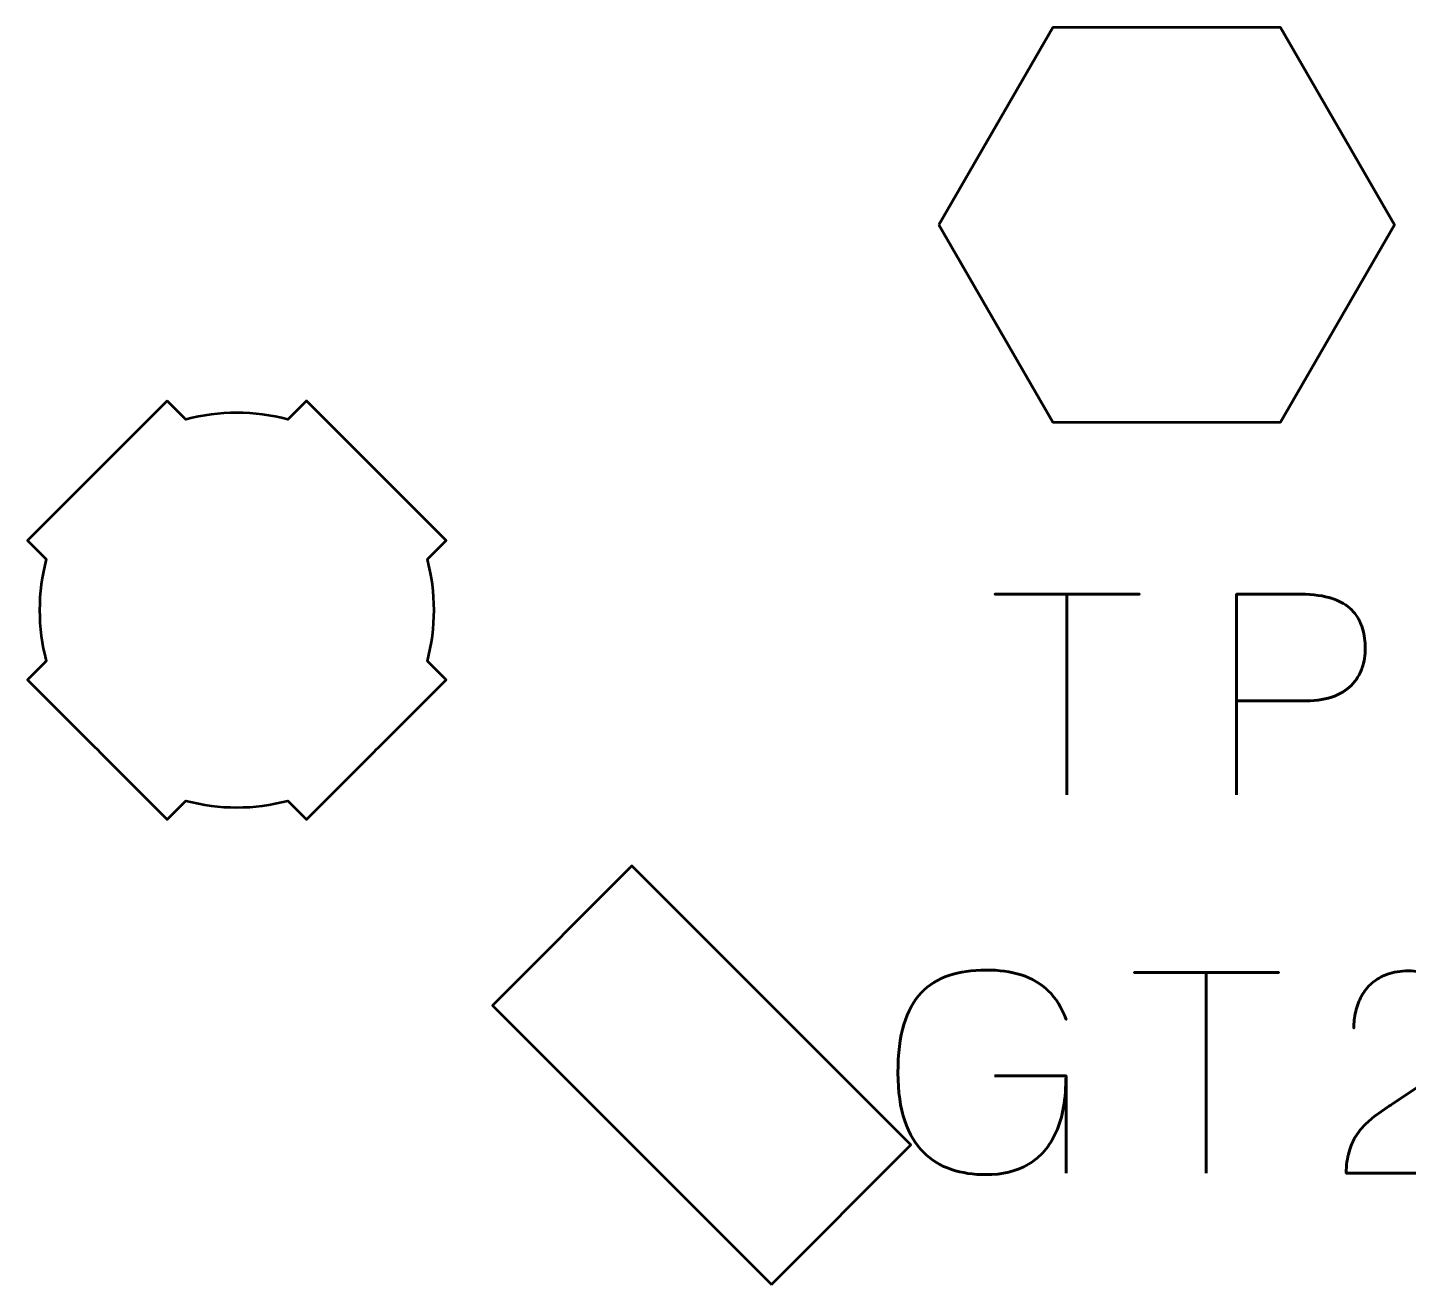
# Model space of a CAD drawing. Header units: centimetres. Extents: x -13.53 to -7.47, y -17.88 to -11.82.
# Drawn here: x -12.232 to -10.132, y -14.461 to -12.55 of the extents above; entities that cross this region are included whole.
import ezdxf

# ---------------------------------------------------------------- set-up
doc = ezdxf.new("R2010")
doc.units = ezdxf.units.CM
doc.header["$MEASUREMENT"] = 0
doc.layers.add('Layer 1', color=7, linetype='Continuous')

msp = doc.modelspace()

# ---------------------------------------------------------------- linework, layer by layer
at = {"layer": 'Layer 1', "lineweight": 53}
for points, knots in [([(-10.8464, -12.84997), (-10.8464, -12.84997), (-10.75979, -12.69997), (-10.75979, -12.69997), (-10.75979, -12.69997), (-10.75979, -12.69997), (-10.67319, -12.54997), (-10.67319, -12.54997), (-10.67319, -12.54997), (-10.67319, -12.54997), (-10.49999, -12.54997), (-10.49999, -12.54997), (-10.49999, -12.54997), (-10.49999, -12.54997), (-10.32679, -12.54997), (-10.32679, -12.54997), (-10.32679, -12.54997), (-10.32679, -12.54997), (-10.24019, -12.69997), (-10.24019, -12.69997), (-10.24019, -12.69997), (-10.24019, -12.69997), (-10.15358, -12.84997), (-10.15358, -12.84997), (-10.15358, -12.84997), (-10.15358, -12.84997), (-10.24019, -12.99997), (-10.24019, -12.99997), (-10.24019, -12.99997), (-10.24019, -12.99997), (-10.32679, -13.14997), (-10.32679, -13.14997), (-10.32679, -13.14997), (-10.32679, -13.14997), (-10.49999, -13.14997), (-10.49999, -13.14997), (-10.49999, -13.14997), (-10.49999, -13.14997), (-10.67319, -13.14997), (-10.67319, -13.14997), (-10.67319, -13.14997), (-10.67319, -13.14997), (-10.75979, -12.99997), (-10.75979, -12.99997), (-10.75979, -12.99997), (-10.75979, -12.99997), (-10.8464, -12.84997), (-10.8464, -12.84997)], [0, 0, 0, 0, 0.0833333333333333, 0.0833333333333333, 0.0833333333333333, 0.0833333333333333, 0.1666666666666667, 0.1666666666666667, 0.1666666666666667, 0.1666666666666667, 0.25, 0.25, 0.25, 0.25, 0.3333333333333333, 0.3333333333333333, 0.3333333333333333, 0.3333333333333333, 0.4166666666666666, 0.4166666666666666, 0.4166666666666666, 0.4166666666666666, 0.4999999999999999, 0.4999999999999999, 0.4999999999999999, 0.4999999999999999, 0.5833333333333333, 0.5833333333333333, 0.5833333333333333, 0.5833333333333333, 0.6666666666666666, 0.6666666666666666, 0.6666666666666666, 0.6666666666666666, 0.75, 0.75, 0.75, 0.75, 0.8333333333333334, 0.8333333333333334, 0.8333333333333334, 0.8333333333333334, 0.9166666666666667, 0.9166666666666667, 0.9166666666666667, 0.9166666666666667, 1, 1, 1, 1]), ([(-12.0203, -13.11757), (-12.0203, -13.11757), (-11.99187, -13.14599), (-11.99187, -13.14599), (-11.99187, -13.14599), (-11.94107, -13.13242), (-11.88741, -13.13244), (-11.83661, -13.14601), (-11.83661, -13.14601), (-11.83661, -13.14601), (-11.80817, -13.11757), (-11.80817, -13.11757), (-11.80817, -13.11757), (-11.80817, -13.11757), (-11.59604, -13.3297), (-11.59604, -13.3297), (-11.59604, -13.3297), (-11.59604, -13.3297), (-11.62445, -13.35812), (-11.62445, -13.35812), (-11.62445, -13.35812), (-11.61088, -13.40893), (-11.61085, -13.46263), (-11.6244, -13.51346), (-11.6244, -13.51346), (-11.6244, -13.51346), (-11.59604, -13.54183), (-11.59604, -13.54183), (-11.59604, -13.54183), (-11.59604, -13.54183), (-11.69886, -13.64466), (-11.69886, -13.64466), (-11.69886, -13.64466), (-11.69886, -13.64466), (-11.70211, -13.64799), (-11.70211, -13.64799), (-11.70211, -13.64799), (-11.70211, -13.64799), (-11.70543, -13.65123), (-11.70543, -13.65123), (-11.70543, -13.65123), (-11.70543, -13.65123), (-11.80817, -13.75396), (-11.80817, -13.75396), (-11.80817, -13.75396), (-11.80817, -13.75396), (-11.8365, -13.72563), (-11.8365, -13.72563), (-11.8365, -13.72563), (-11.88736, -13.73922), (-11.9411, -13.73923), (-11.99197, -13.72564), (-11.99197, -13.72564), (-11.99197, -13.72564), (-12.0203, -13.75396), (-12.0203, -13.75396), (-12.0203, -13.75396), (-12.0203, -13.75396), (-12.12161, -13.65265), (-12.12161, -13.65265), (-12.12161, -13.65265), (-12.12161, -13.65265), (-12.12639, -13.64799), (-12.12639, -13.64799), (-12.12639, -13.64799), (-12.12639, -13.64799), (-12.13105, -13.64321), (-12.13105, -13.64321), (-12.13105, -13.64321), (-12.13105, -13.64321), (-12.23243, -13.54183), (-12.23243, -13.54183), (-12.23243, -13.54183), (-12.23243, -13.54183), (-12.20408, -13.51348), (-12.20408, -13.51348), (-12.20408, -13.51348), (-12.21764, -13.46263), (-12.21763, -13.40892), (-12.20404, -13.35809), (-12.20404, -13.35809), (-12.20404, -13.35809), (-12.23243, -13.3297), (-12.23243, -13.3297), (-12.23243, -13.3297), (-12.23243, -13.3297), (-12.0203, -13.11757), (-12.0203, -13.11757)], [0, 0, 0, 0, 0.0454545454545455, 0.0454545454545455, 0.0454545454545455, 0.0454545454545455, 0.0909090909090909, 0.0909090909090909, 0.0909090909090909, 0.0909090909090909, 0.1363636363636364, 0.1363636363636364, 0.1363636363636364, 0.1363636363636364, 0.1818181818181818, 0.1818181818181818, 0.1818181818181818, 0.1818181818181818, 0.2272727272727273, 0.2272727272727273, 0.2272727272727273, 0.2272727272727273, 0.2727272727272728, 0.2727272727272728, 0.2727272727272728, 0.2727272727272728, 0.3181818181818182, 0.3181818181818182, 0.3181818181818182, 0.3181818181818182, 0.3636363636363637, 0.3636363636363637, 0.3636363636363637, 0.3636363636363637, 0.4090909090909092, 0.4090909090909092, 0.4090909090909092, 0.4090909090909092, 0.4545454545454546, 0.4545454545454546, 0.4545454545454546, 0.4545454545454546, 0.5000000000000001, 0.5000000000000001, 0.5000000000000001, 0.5000000000000001, 0.5454545454545455, 0.5454545454545455, 0.5454545454545455, 0.5454545454545455, 0.5909090909090909, 0.5909090909090909, 0.5909090909090909, 0.5909090909090909, 0.6363636363636364, 0.6363636363636364, 0.6363636363636364, 0.6363636363636364, 0.6818181818181818, 0.6818181818181818, 0.6818181818181818, 0.6818181818181818, 0.7272727272727272, 0.7272727272727272, 0.7272727272727272, 0.7272727272727272, 0.7727272727272726, 0.7727272727272726, 0.7727272727272726, 0.7727272727272726, 0.818181818181818, 0.818181818181818, 0.818181818181818, 0.818181818181818, 0.8636363636363634, 0.8636363636363634, 0.8636363636363634, 0.8636363636363634, 0.9090909090909088, 0.9090909090909088, 0.9090909090909088, 0.9090909090909088, 0.9545454545454543, 0.9545454545454543, 0.9545454545454543, 0.9545454545454543, 1, 1, 1, 1]), ([(-11.10107, -14.46114), (-11.10107, -14.46114), (-11.52534, -14.03687), (-11.52534, -14.03687), (-11.52534, -14.03687), (-11.52534, -14.03687), (-11.31321, -13.82474), (-11.31321, -13.82474), (-11.31321, -13.82474), (-11.31321, -13.82474), (-10.88894, -14.24901), (-10.88894, -14.24901), (-10.88894, -14.24901), (-10.88894, -14.24901), (-11.10107, -14.46114), (-11.10107, -14.46114)], [0, 0, 0, 0, 0.25, 0.25, 0.25, 0.25, 0.5, 0.5, 0.5, 0.5, 0.75, 0.75, 0.75, 0.75, 1, 1, 1, 1])]:
    msp.add_open_spline(points, degree=3, knots=knots, dxfattribs=at)
at = {"layer": 'Layer 1', "color": 5, "lineweight": 53}
for points, knots in [([(-10.65177, -13.71686), (-10.65177, -13.71686), (-10.65177, -13.41164), (-10.65177, -13.41164), (-10.65177, -13.41164), (-10.65177, -13.41164), (-10.76141, -13.41164), (-10.76141, -13.41164), (-10.76141, -13.41164), (-10.76141, -13.41164), (-10.54128, -13.41164), (-10.54128, -13.41164), (-10.54128, -13.41164), (-10.54128, -13.41164), (-10.65177, -13.41164), (-10.65177, -13.41164), (-10.65177, -13.41164), (-10.65177, -13.41164), (-10.65177, -13.71686), (-10.65177, -13.71686)], [0, 0, 0, 0, 0.2, 0.2, 0.2, 0.2, 0.4, 0.4, 0.4, 0.4, 0.6000000000000001, 0.6000000000000001, 0.6000000000000001, 0.6000000000000001, 0.8, 0.8, 0.8, 0.8, 1, 1, 1, 1]), ([(-10.39354, -13.71686), (-10.39354, -13.71686), (-10.39354, -13.41164), (-10.39354, -13.41164), (-10.39354, -13.41164), (-10.39354, -13.41164), (-10.29617, -13.41164), (-10.29617, -13.41164), (-10.29617, -13.41164), (-10.2767, -13.41171), (-10.26069, -13.4139), (-10.24806, -13.41813), (-10.24806, -13.41813), (-10.2355, -13.42229), (-10.22562, -13.42808), (-10.21849, -13.43542), (-10.21849, -13.43542), (-10.21137, -13.44268), (-10.20629, -13.45101), (-10.20318, -13.46039), (-10.20318, -13.46039), (-10.20015, -13.46978), (-10.19839, -13.47958), (-10.19796, -13.48996), (-10.19796, -13.48996), (-10.19747, -13.50033), (-10.19867, -13.51049), (-10.20149, -13.52036), (-10.20149, -13.52036), (-10.20438, -13.53024), (-10.20925, -13.5392), (-10.21624, -13.54725), (-10.21624, -13.54725), (-10.22315, -13.55529), (-10.23253, -13.56171), (-10.24432, -13.56644), (-10.24432, -13.56644), (-10.2561, -13.57123), (-10.2707, -13.57363), (-10.28813, -13.57377), (-10.28813, -13.57377), (-10.28813, -13.57377), (-10.39354, -13.57377), (-10.39354, -13.57377), (-10.39354, -13.57377), (-10.39354, -13.57377), (-10.28813, -13.57377), (-10.28813, -13.57377), (-10.28813, -13.57377), (-10.27106, -13.57363), (-10.25659, -13.57123), (-10.24488, -13.56644), (-10.24488, -13.56644), (-10.2331, -13.56171), (-10.22371, -13.55529), (-10.21666, -13.54725), (-10.21666, -13.54725), (-10.20967, -13.5392), (-10.20466, -13.53024), (-10.2017, -13.52036), (-10.2017, -13.52036), (-10.19874, -13.51049), (-10.19747, -13.50033), (-10.19796, -13.48996), (-10.19796, -13.48996), (-10.19839, -13.47958), (-10.20015, -13.46978), (-10.20332, -13.46039), (-10.20332, -13.46039), (-10.20643, -13.45101), (-10.21165, -13.44268), (-10.21878, -13.43542), (-10.21878, -13.43542), (-10.22597, -13.42808), (-10.23585, -13.42229), (-10.24841, -13.41813), (-10.24841, -13.41813), (-10.26104, -13.4139), (-10.27691, -13.41171), (-10.29617, -13.41164), (-10.29617, -13.41164), (-10.29617, -13.41164), (-10.39354, -13.41164), (-10.39354, -13.41164), (-10.39354, -13.41164), (-10.39354, -13.41164), (-10.39354, -13.71686), (-10.39354, -13.71686)], [0, 0, 0, 0, 0.0454545454545455, 0.0454545454545455, 0.0454545454545455, 0.0454545454545455, 0.0909090909090909, 0.0909090909090909, 0.0909090909090909, 0.0909090909090909, 0.1363636363636364, 0.1363636363636364, 0.1363636363636364, 0.1363636363636364, 0.1818181818181818, 0.1818181818181818, 0.1818181818181818, 0.1818181818181818, 0.2272727272727273, 0.2272727272727273, 0.2272727272727273, 0.2272727272727273, 0.2727272727272728, 0.2727272727272728, 0.2727272727272728, 0.2727272727272728, 0.3181818181818182, 0.3181818181818182, 0.3181818181818182, 0.3181818181818182, 0.3636363636363637, 0.3636363636363637, 0.3636363636363637, 0.3636363636363637, 0.4090909090909092, 0.4090909090909092, 0.4090909090909092, 0.4090909090909092, 0.4545454545454546, 0.4545454545454546, 0.4545454545454546, 0.4545454545454546, 0.5000000000000001, 0.5000000000000001, 0.5000000000000001, 0.5000000000000001, 0.5454545454545455, 0.5454545454545455, 0.5454545454545455, 0.5454545454545455, 0.5909090909090909, 0.5909090909090909, 0.5909090909090909, 0.5909090909090909, 0.6363636363636364, 0.6363636363636364, 0.6363636363636364, 0.6363636363636364, 0.6818181818181818, 0.6818181818181818, 0.6818181818181818, 0.6818181818181818, 0.7272727272727272, 0.7272727272727272, 0.7272727272727272, 0.7272727272727272, 0.7727272727272726, 0.7727272727272726, 0.7727272727272726, 0.7727272727272726, 0.818181818181818, 0.818181818181818, 0.818181818181818, 0.818181818181818, 0.8636363636363634, 0.8636363636363634, 0.8636363636363634, 0.8636363636363634, 0.9090909090909088, 0.9090909090909088, 0.9090909090909088, 0.9090909090909088, 0.9545454545454543, 0.9545454545454543, 0.9545454545454543, 0.9545454545454543, 1, 1, 1, 1]), ([(-10.76183, -14.144), (-10.76183, -14.144), (-10.65304, -14.144), (-10.65304, -14.144), (-10.65304, -14.144), (-10.65318, -14.17865), (-10.65812, -14.20708), (-10.668, -14.22923), (-10.668, -14.22923), (-10.67787, -14.25146), (-10.69184, -14.26783), (-10.71005, -14.27848), (-10.71005, -14.27848), (-10.72825, -14.28907), (-10.74984, -14.29436), (-10.77496, -14.29429), (-10.77496, -14.29429), (-10.7938, -14.29436), (-10.81129, -14.29175), (-10.82745, -14.28631), (-10.82745, -14.28631), (-10.84361, -14.28095), (-10.85779, -14.2722), (-10.86993, -14.26014), (-10.86993, -14.26014), (-10.88206, -14.24807), (-10.89159, -14.23213), (-10.89836, -14.2123), (-10.89836, -14.2123), (-10.90513, -14.19248), (-10.90859, -14.16813), (-10.90873, -14.13935), (-10.90873, -14.13935), (-10.90866, -14.11042), (-10.90563, -14.08601), (-10.89963, -14.06597), (-10.89963, -14.06597), (-10.89356, -14.046), (-10.88481, -14.02992), (-10.87324, -14.01771), (-10.87324, -14.01771), (-10.86174, -14.00558), (-10.8477, -13.99676), (-10.83119, -13.99125), (-10.83119, -13.99125), (-10.81468, -13.98575), (-10.79598, -13.98307), (-10.77496, -13.98314), (-10.77496, -13.98314), (-10.75499, -13.98307), (-10.73707, -13.98554), (-10.72112, -13.99055), (-10.72112, -13.99055), (-10.70518, -13.99556), (-10.69149, -14.0036), (-10.68006, -14.01468), (-10.68006, -14.01468), (-10.66856, -14.02575), (-10.6596, -14.04036), (-10.65304, -14.05849), (-10.65304, -14.05849), (-10.6596, -14.04036), (-10.66856, -14.02575), (-10.68006, -14.01468), (-10.68006, -14.01468), (-10.69149, -14.0036), (-10.70518, -13.99556), (-10.72112, -13.99055), (-10.72112, -13.99055), (-10.73707, -13.98554), (-10.75499, -13.98307), (-10.77496, -13.98314), (-10.77496, -13.98314), (-10.79598, -13.98307), (-10.81468, -13.98575), (-10.83119, -13.99125), (-10.83119, -13.99125), (-10.8477, -13.99676), (-10.86174, -14.00558), (-10.87324, -14.01771), (-10.87324, -14.01771), (-10.88481, -14.02992), (-10.89356, -14.046), (-10.89963, -14.06597), (-10.89963, -14.06597), (-10.90563, -14.08601), (-10.90866, -14.11042), (-10.90873, -14.13935), (-10.90873, -14.13935), (-10.90859, -14.16813), (-10.90513, -14.19248), (-10.89836, -14.2123), (-10.89836, -14.2123), (-10.89159, -14.23213), (-10.88206, -14.24807), (-10.86993, -14.26014), (-10.86993, -14.26014), (-10.85779, -14.2722), (-10.84361, -14.28095), (-10.82745, -14.28631), (-10.82745, -14.28631), (-10.81129, -14.29175), (-10.7938, -14.29436), (-10.77496, -14.29429), (-10.77496, -14.29429), (-10.74984, -14.29436), (-10.72825, -14.28907), (-10.71005, -14.27848), (-10.71005, -14.27848), (-10.69184, -14.26783), (-10.67787, -14.25146), (-10.668, -14.22923), (-10.668, -14.22923), (-10.65812, -14.20708), (-10.65318, -14.17865), (-10.65304, -14.144), (-10.65304, -14.144), (-10.65304, -14.144), (-10.76183, -14.144), (-10.76183, -14.144)], [0, 0, 0, 0, 0.0333333333333333, 0.0333333333333333, 0.0333333333333333, 0.0333333333333333, 0.0666666666666667, 0.0666666666666667, 0.0666666666666667, 0.0666666666666667, 0.1, 0.1, 0.1, 0.1, 0.1333333333333333, 0.1333333333333333, 0.1333333333333333, 0.1333333333333333, 0.1666666666666667, 0.1666666666666667, 0.1666666666666667, 0.1666666666666667, 0.2, 0.2, 0.2, 0.2, 0.2333333333333333, 0.2333333333333333, 0.2333333333333333, 0.2333333333333333, 0.2666666666666667, 0.2666666666666667, 0.2666666666666667, 0.2666666666666667, 0.3, 0.3, 0.3, 0.3, 0.3333333333333333, 0.3333333333333333, 0.3333333333333333, 0.3333333333333333, 0.3666666666666666, 0.3666666666666666, 0.3666666666666666, 0.3666666666666666, 0.4, 0.4, 0.4, 0.4, 0.4333333333333333, 0.4333333333333333, 0.4333333333333333, 0.4333333333333333, 0.4666666666666666, 0.4666666666666666, 0.4666666666666666, 0.4666666666666666, 0.4999999999999999, 0.4999999999999999, 0.4999999999999999, 0.4999999999999999, 0.5333333333333333, 0.5333333333333333, 0.5333333333333333, 0.5333333333333333, 0.5666666666666667, 0.5666666666666667, 0.5666666666666667, 0.5666666666666667, 0.6, 0.6, 0.6, 0.6, 0.6333333333333333, 0.6333333333333333, 0.6333333333333333, 0.6333333333333333, 0.6666666666666666, 0.6666666666666666, 0.6666666666666666, 0.6666666666666666, 0.7, 0.7, 0.7, 0.7, 0.7333333333333333, 0.7333333333333333, 0.7333333333333333, 0.7333333333333333, 0.7666666666666666, 0.7666666666666666, 0.7666666666666666, 0.7666666666666666, 0.7999999999999999, 0.7999999999999999, 0.7999999999999999, 0.7999999999999999, 0.8333333333333333, 0.8333333333333333, 0.8333333333333333, 0.8333333333333333, 0.8666666666666666, 0.8666666666666666, 0.8666666666666666, 0.8666666666666666, 0.8999999999999999, 0.8999999999999999, 0.8999999999999999, 0.8999999999999999, 0.9333333333333332, 0.9333333333333332, 0.9333333333333332, 0.9333333333333332, 0.9666666666666666, 0.9666666666666666, 0.9666666666666666, 0.9666666666666666, 1, 1, 1, 1]), ([(-10.04556, -14.29217), (-10.04556, -14.29217), (-10.22717, -14.29217), (-10.22717, -14.29217), (-10.22717, -14.29217), (-10.22682, -14.27989), (-10.22527, -14.26903), (-10.22265, -14.25971), (-10.22265, -14.25971), (-10.21997, -14.2504), (-10.21638, -14.24222), (-10.21193, -14.23516), (-10.21193, -14.23516), (-10.20741, -14.22811), (-10.20226, -14.22183), (-10.19641, -14.21632), (-10.19641, -14.21632), (-10.19055, -14.21075), (-10.18427, -14.20567), (-10.1775, -14.20087), (-10.1775, -14.20087), (-10.17073, -14.19614), (-10.16374, -14.19142), (-10.15647, -14.18676), (-10.15647, -14.18676), (-10.15647, -14.18676), (-10.08408, -14.1385), (-10.08408, -14.1385), (-10.08408, -14.1385), (-10.07668, -14.13328), (-10.07089, -14.12757), (-10.0668, -14.12143), (-10.0668, -14.12143), (-10.06264, -14.11529), (-10.05974, -14.1088), (-10.05798, -14.10195), (-10.05798, -14.10195), (-10.05629, -14.09518), (-10.05523, -14.0882), (-10.05488, -14.08114), (-10.05488, -14.08114), (-10.05452, -14.07401), (-10.05438, -14.06689), (-10.05445, -14.05976), (-10.05445, -14.05976), (-10.05445, -14.05391), (-10.05523, -14.04763), (-10.05678, -14.04085), (-10.05678, -14.04085), (-10.0584, -14.03415), (-10.06094, -14.02745), (-10.06454, -14.02082), (-10.06454, -14.02082), (-10.06814, -14.01418), (-10.07294, -14.00812), (-10.07893, -14.00261), (-10.07893, -14.00261), (-10.08493, -13.99718), (-10.09234, -13.99281), (-10.10116, -13.98949), (-10.10116, -13.98949), (-10.10998, -13.98617), (-10.12035, -13.98448), (-10.13234, -13.98441), (-10.13234, -13.98441), (-10.14441, -13.98448), (-10.15506, -13.98617), (-10.16424, -13.98942), (-10.16424, -13.98942), (-10.17341, -13.99266), (-10.18124, -13.99718), (-10.18773, -14.00289), (-10.18773, -14.00289), (-10.19422, -14.00861), (-10.19944, -14.01524), (-10.20353, -14.02265), (-10.20353, -14.02265), (-10.20763, -14.03006), (-10.21059, -14.03796), (-10.21249, -14.04629), (-10.21249, -14.04629), (-10.2144, -14.05461), (-10.21532, -14.06308), (-10.21532, -14.07162), (-10.21532, -14.07162), (-10.21532, -14.06308), (-10.2144, -14.05461), (-10.21249, -14.04629), (-10.21249, -14.04629), (-10.21059, -14.03796), (-10.20763, -14.03006), (-10.20353, -14.02265), (-10.20353, -14.02265), (-10.19944, -14.01524), (-10.19422, -14.00861), (-10.18773, -14.00289), (-10.18773, -14.00289), (-10.18124, -13.99718), (-10.17341, -13.99266), (-10.16424, -13.98942), (-10.16424, -13.98942), (-10.15506, -13.98617), (-10.14441, -13.98448), (-10.13234, -13.98441), (-10.13234, -13.98441), (-10.12035, -13.98448), (-10.10998, -13.98617), (-10.10116, -13.98949), (-10.10116, -13.98949), (-10.09234, -13.99281), (-10.08493, -13.99718), (-10.07893, -14.00261), (-10.07893, -14.00261), (-10.07294, -14.00812), (-10.06814, -14.01418), (-10.06454, -14.02082), (-10.06454, -14.02082), (-10.06094, -14.02745), (-10.0584, -14.03415), (-10.05678, -14.04085), (-10.05678, -14.04085), (-10.05523, -14.04763), (-10.05445, -14.05391), (-10.05445, -14.05976), (-10.05445, -14.05976), (-10.05438, -14.06689), (-10.05452, -14.07401), (-10.05488, -14.08114), (-10.05488, -14.08114), (-10.05523, -14.0882), (-10.05629, -14.09518), (-10.05798, -14.10195), (-10.05798, -14.10195), (-10.05974, -14.1088), (-10.06264, -14.11529), (-10.0668, -14.12143), (-10.0668, -14.12143), (-10.07089, -14.12757), (-10.07668, -14.13328), (-10.08408, -14.1385), (-10.08408, -14.1385), (-10.08408, -14.1385), (-10.15647, -14.18676), (-10.15647, -14.18676), (-10.15647, -14.18676), (-10.16374, -14.19142), (-10.17073, -14.19614), (-10.1775, -14.20087), (-10.1775, -14.20087), (-10.18427, -14.20567), (-10.19055, -14.21075), (-10.19641, -14.21632), (-10.19641, -14.21632), (-10.20226, -14.22183), (-10.20741, -14.22811), (-10.21193, -14.23516), (-10.21193, -14.23516), (-10.21638, -14.24222), (-10.21997, -14.2504), (-10.22265, -14.25971), (-10.22265, -14.25971), (-10.22527, -14.26903), (-10.22682, -14.27989), (-10.22717, -14.29217), (-10.22717, -14.29217), (-10.22717, -14.29217), (-10.04556, -14.29217), (-10.04556, -14.29217)], [0, 0, 0, 0, 0.0238095238095238, 0.0238095238095238, 0.0238095238095238, 0.0238095238095238, 0.0476190476190476, 0.0476190476190476, 0.0476190476190476, 0.0476190476190476, 0.0714285714285714, 0.0714285714285714, 0.0714285714285714, 0.0714285714285714, 0.0952380952380952, 0.0952380952380952, 0.0952380952380952, 0.0952380952380952, 0.119047619047619, 0.119047619047619, 0.119047619047619, 0.119047619047619, 0.1428571428571428, 0.1428571428571428, 0.1428571428571428, 0.1428571428571428, 0.1666666666666667, 0.1666666666666667, 0.1666666666666667, 0.1666666666666667, 0.1904761904761905, 0.1904761904761905, 0.1904761904761905, 0.1904761904761905, 0.2142857142857143, 0.2142857142857143, 0.2142857142857143, 0.2142857142857143, 0.2380952380952381, 0.2380952380952381, 0.2380952380952381, 0.2380952380952381, 0.2619047619047619, 0.2619047619047619, 0.2619047619047619, 0.2619047619047619, 0.2857142857142857, 0.2857142857142857, 0.2857142857142857, 0.2857142857142857, 0.3095238095238095, 0.3095238095238095, 0.3095238095238095, 0.3095238095238095, 0.3333333333333334, 0.3333333333333334, 0.3333333333333334, 0.3333333333333334, 0.3571428571428572, 0.3571428571428572, 0.3571428571428572, 0.3571428571428572, 0.380952380952381, 0.380952380952381, 0.380952380952381, 0.380952380952381, 0.4047619047619049, 0.4047619047619049, 0.4047619047619049, 0.4047619047619049, 0.4285714285714287, 0.4285714285714287, 0.4285714285714287, 0.4285714285714287, 0.4523809523809526, 0.4523809523809526, 0.4523809523809526, 0.4523809523809526, 0.4761904761904764, 0.4761904761904764, 0.4761904761904764, 0.4761904761904764, 0.5000000000000002, 0.5000000000000002, 0.5000000000000002, 0.5000000000000002, 0.5238095238095241, 0.5238095238095241, 0.5238095238095241, 0.5238095238095241, 0.5476190476190479, 0.5476190476190479, 0.5476190476190479, 0.5476190476190479, 0.5714285714285717, 0.5714285714285717, 0.5714285714285717, 0.5714285714285717, 0.5952380952380956, 0.5952380952380956, 0.5952380952380956, 0.5952380952380956, 0.6190476190476194, 0.6190476190476194, 0.6190476190476194, 0.6190476190476194, 0.6428571428571432, 0.6428571428571432, 0.6428571428571432, 0.6428571428571432, 0.6666666666666671, 0.6666666666666671, 0.6666666666666671, 0.6666666666666671, 0.6904761904761909, 0.6904761904761909, 0.6904761904761909, 0.6904761904761909, 0.7142857142857147, 0.7142857142857147, 0.7142857142857147, 0.7142857142857147, 0.7380952380952386, 0.7380952380952386, 0.7380952380952386, 0.7380952380952386, 0.7619047619047624, 0.7619047619047624, 0.7619047619047624, 0.7619047619047624, 0.7857142857142863, 0.7857142857142863, 0.7857142857142863, 0.7857142857142863, 0.8095238095238101, 0.8095238095238101, 0.8095238095238101, 0.8095238095238101, 0.8333333333333339, 0.8333333333333339, 0.8333333333333339, 0.8333333333333339, 0.8571428571428578, 0.8571428571428578, 0.8571428571428578, 0.8571428571428578, 0.8809523809523816, 0.8809523809523816, 0.8809523809523816, 0.8809523809523816, 0.9047619047619054, 0.9047619047619054, 0.9047619047619054, 0.9047619047619054, 0.9285714285714293, 0.9285714285714293, 0.9285714285714293, 0.9285714285714293, 0.9523809523809531, 0.9523809523809531, 0.9523809523809531, 0.9523809523809531, 0.9761904761904769, 0.9761904761904769, 0.9761904761904769, 0.9761904761904769, 1, 1, 1, 1]), ([(-10.43968, -14.29217), (-10.43968, -14.29217), (-10.43968, -13.98695), (-10.43968, -13.98695), (-10.43968, -13.98695), (-10.43968, -13.98695), (-10.54932, -13.98695), (-10.54932, -13.98695), (-10.54932, -13.98695), (-10.54932, -13.98695), (-10.32919, -13.98695), (-10.32919, -13.98695), (-10.32919, -13.98695), (-10.32919, -13.98695), (-10.43968, -13.98695), (-10.43968, -13.98695), (-10.43968, -13.98695), (-10.43968, -13.98695), (-10.43968, -14.29217), (-10.43968, -14.29217)], [0, 0, 0, 0, 0.2, 0.2, 0.2, 0.2, 0.4, 0.4, 0.4, 0.4, 0.6000000000000001, 0.6000000000000001, 0.6000000000000001, 0.6000000000000001, 0.8, 0.8, 0.8, 0.8, 1, 1, 1, 1]), ([(-10.65304, -14.29217), (-10.65304, -14.29217), (-10.65304, -14.144), (-10.65304, -14.144), (-10.65304, -14.144), (-10.65304, -14.144), (-10.65304, -14.29217), (-10.65304, -14.29217)], [0, 0, 0, 0, 0.5, 0.5, 0.5, 0.5, 1, 1, 1, 1])]:
    msp.add_open_spline(points, degree=3, knots=knots, dxfattribs=at)

doc.saveas('drawing.dxf')
